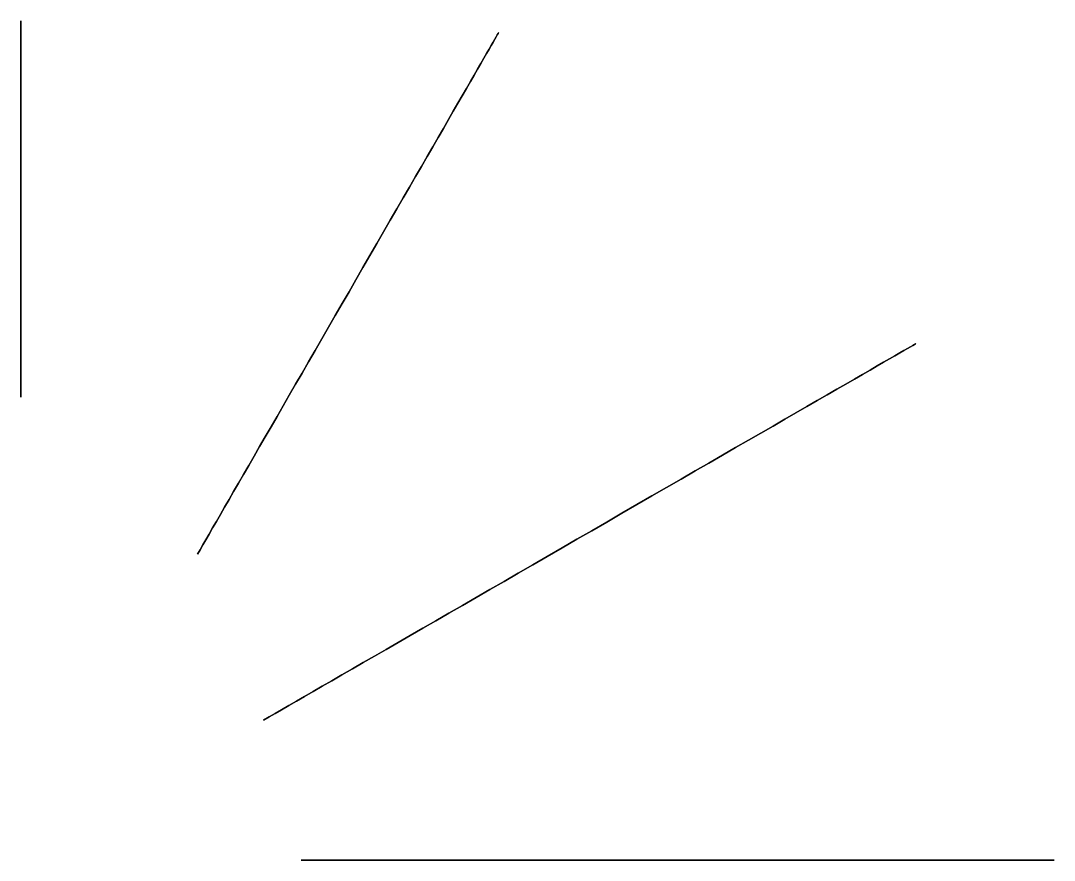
# Model space of a CAD drawing. Header units: millimetres. Extents: x 0 to 80, y 0 to 65.
import ezdxf

# ---------------------------------------------------------------- set-up
doc = ezdxf.new("R2010")
doc.units = ezdxf.units.MM
doc.layers.add('Loki', color=1, linetype='Continuous')

msp = doc.modelspace()

# ---------------------------------------------------------------- linework, layer by layer
at = {"layer": 'Loki', "extrusion": (1, -6.12303e-17, 0)}
msp.add_arc((50, 50), 15, 199.47122, 160.52878, dxfattribs=at)
at = {"layer": 'Loki', "extrusion": (0.866025, -0.5, 0)}
msp.add_arc((50, 50), 24, 199.47122, 160.52878, dxfattribs=at)
at = {"layer": 'Loki', "extrusion": (0.5, -0.866025, 0)}
msp.add_arc((50, 50), 30, 199.47122, 160.52878, dxfattribs=at)
at = {"layer": 'Loki', "extrusion": (0, -1, 0)}
msp.add_arc((50, 50), 30, 199.47122, 160.52878, dxfattribs=at)

doc.saveas('drawing.dxf')
